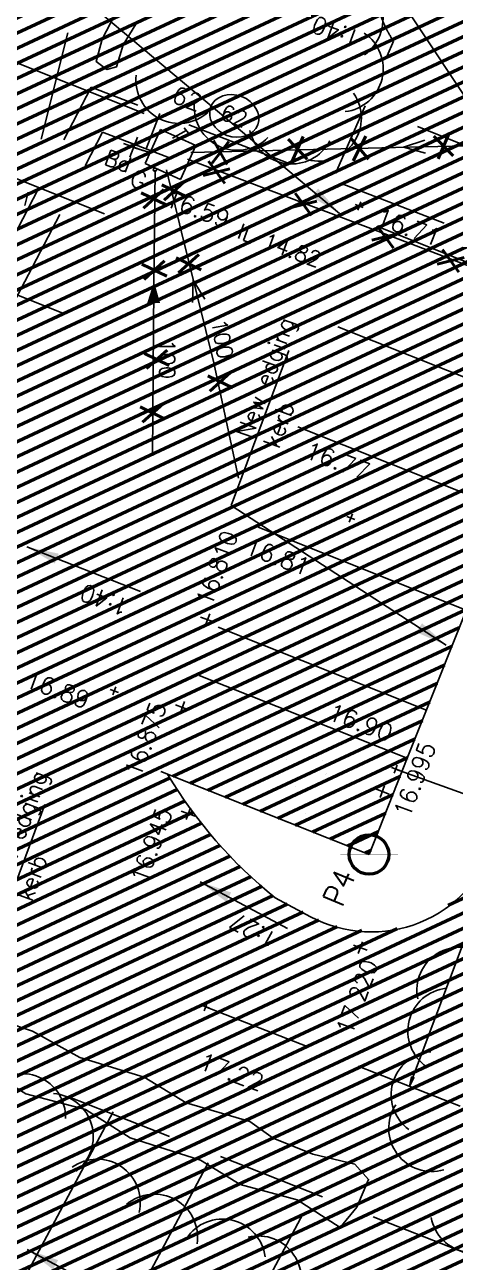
# Model space of a CAD drawing. Header units: millimetres. Extents: x 521005098 to 521837086, y 174609906 to 175681253.
# Drawn here: x 521442396 to 521452388, y 174637008 to 174665702 of the extents above; entities that cross this region are included whole.
import ezdxf
from ezdxf.enums import TextEntityAlignment as Align

# ---------------------------------------------------------------- set-up
doc = ezdxf.new("R2010")
doc.units = ezdxf.units.MM
doc.header["$LTSCALE"] = 200
doc.linetypes.add('layout$0$HIDDEN', pattern=[9.524999999999999, 6.35, -3.175])
doc.linetypes.add('layout$0$survey$0$DASHED', pattern=[19.049999999999997, 12.7, -6.35])
doc.layers.add('GT_newcarpark', color=4, linetype='Continuous', lineweight=50)
doc.layers.add('SETTING-OUT', color=3, linetype='Continuous', lineweight=50)
for name, color, linetype in [('layout$0$12', 1, 'Continuous'), ('layout$0$ED-CHAMBER', 7, 'layout$0$HIDDEN'), ('layout$0$ED-FOUL', 3, 'Continuous'), ('layout$0$ED-STORM', 3, 'Continuous'), ('layout$0$GT Drain text', 3, 'Continuous'), ('layout$0$GT0-35TXT', 3, 'Continuous'), ('layout$0$GTFWD', 30, 'Continuous'), ('layout$0$survey$0$DETAIL', 8, 'Continuous'), ('layout$0$survey$0$LEVEL', 8, 'Continuous'), ('layout$0$survey$0$MH_NUMBER', 8, 'Continuous'), ('layout$0$survey$0$SERVICE', 8, 'Continuous'), ('layout$0$survey$0$TEXT_SERVICE', 8, 'Continuous'), ('layout$0$survey$0$VEGETATION', 8, 'Continuous')]:
    doc.layers.add(name, color=color, linetype=linetype)
doc.styles.add('GT1TO1', font='romans.shx', dxfattribs={"width": 0.95, "height": 2})
doc.styles.add('layout$0$GT1TO200', font='romans.shx', dxfattribs={"width": 0.95, "height": 400})
doc.styles.add('layout$0$GTANYHEIGHT', font='romans.shx', dxfattribs={"width": 0.95})
doc.styles.add('layout$0$ROMANS', font='Romans.shx')
doc.styles.add('layout$0$survey$0$ROMANS', font='Romans.shx')
doc.dimstyles.new('layout$0$NOTEARROW', dxfattribs={"dimscale": 250, "dimtxt": 2, "dimasz": 3, "dimexe": 1, "dimexo": 1, "dimgap": 1, "dimtad": 2, "dimtih": 1, "dimtoh": 1, "dimdec": 4, "dimzin": 0, "dimdsep": 46, "dimtxsty": 'layout$0$GTANYHEIGHT', "dimcen": 3.5, "dimclrd": 7, "dimclre": 7, "dimclrt": 3, "dimadec": 0, "dimazin": 0, "dimtfac": 1, "dimtdec": 4, "dimtofl": 0, "dimtmove": 0, "dimatfit": 3, "dimfxl": 1, "dimtolj": 1, "dimtzin": 0, "dimarcsym": 0})

# ---------------------------------------------------------------- blocks, each defined once
blk = doc.blocks.new('layout$0$F')
at = {"layer": 'layout$0$ED-FOUL'}
blk.add_lwpolyline([(0, 0, 0, 0.3, 0), (-0.5000000000001137, -1.13686837721616e-13, 0.3, 0.3, 0)], format="xyseb", dxfattribs=at)
blk = doc.blocks.new('layout$0$S')
at = {"layer": 'layout$0$ED-STORM'}
blk.add_lwpolyline([(-0.4995716184869252, 0.1497601539370805), (0.001240824864112255, -0.000371970936271282), (-0.4995716184869252, -0.1505040958096231)], dxfattribs=at)
blk = doc.blocks.new('layout$0$A$C154A66E2')
at = {"layer": 'layout$0$12', "linetype": 'Continuous', "const_width": 0.05}
blk.add_lwpolyline([(161.5092023472498, 985.815339806928, 1), (395.0421655599421, 791.0657680025433, 1), (395.0421655599421, 791.0657680025433, 1)], format="xyb", close=True, dxfattribs=at)
for points in [[(334.4408403268772, 734.4563960424894), (364.1434809263355, 491.5996980878899), (290.9666071370884, 6.007044578353089), (167.1156744789369, -98.67986854685205), (-462.195158542535, -125.8616978073605), (-771.3404250842132, -586.6016085757483), (-943.3822094166826, -538.8347493143729), (-815.1848655134136, -486.535652609402)], [(223.0750354075353, 740.0483987867792), (187.7463299497613, 591.7748628112422), (128.7112559902544, 248.9729512899557), (-352.1645318538494, 260.0259538355349), (-306.3691983717572, 199.0233683881852), (62.17494483200244, 174.0422032793231), (6.921945291445809, 46.32941401464814), (-538.8693305977922, 14.96734834298695), (-815.1848655134136, -486.535652609402)]]:
    blk.add_lwpolyline(points, dxfattribs=at)
for points in [[(-365.4148333636249, -143.7573643836549, 1.847326739385311), (364.6942544523754, 224.121947966054)], [(-301.2783860085719, -150.9542529438386, 1.847326739385311), (332.3143388784156, 168.2934592556667)]]:
    blk.add_lwpolyline(points, format="xyb", dxfattribs=at)
blk = doc.blocks.new('A$C721B0600')
at = {"layer": 'SETTING-OUT', "color": 7, "const_width": 4.5}
for points in [[(5.960464477539062e-08, -1.788139343261719e-07), (-228.9803043007851, 629.1182156205177)], [(5.960464477539062e-08, -1.788139343261719e-07), (-629.1182155609131, -228.980304479599)], [(5.960464477539062e-08, -1.788139343261719e-07), (629.1182156801224, 228.9803041815758)], [(5.960464477539062e-08, -1.788139343261719e-07), (228.9803043603897, -629.118215739727)]]:
    blk.add_lwpolyline(points, dxfattribs=at)
at = {"layer": 'SETTING-OUT', "color": 7}
blk.add_circle((5.960464477539062e-08, -1.788139343261719e-07), 458.7409511085057, dxfattribs=at)
blk = doc.blocks.new('layout')
at = {"layer": 'layout$0$12', "color": 6}
for p, q in [((521467478.3492916, 174689385.0630989), (521451273.7441895, 174648692.9233828)), ((521451273.7441895, 174648692.9233828), (521450386.1951388, 174646463.0676291)), ((521445707.7319425, 174648325.2354228), (521450386.1951388, 174646463.0676291)), ((521449025.9085952, 174645020.7949091), (521448210.5253636, 174645457.1830444))]:
    blk.add_line(p, q, dxfattribs=at)
at = {"layer": 'layout$0$12', "color": 7}
for p, q in [((521445168.6949, 174663640.4022905), (521440337.3407671, 174665563.4252338)), ((521444244.1646392, 174661317.6358801), (521439412.8105063, 174663240.6588235)), ((521451508.8158891, 174663344.7062544), (521456340.170022, 174661421.683311)), ((521443319.6343784, 174658994.8694698), (521438488.2802455, 174660917.8924132)), ((521450584.2856271, 174661021.9398423), (521455415.63976, 174659098.9168989)), ((521449659.7553681, 174658699.1734332), (521454491.109501, 174656776.1504899)), ((521448735.2251061, 174656376.4070242), (521453566.579239, 174654453.3840808)), ((521447810.6948441, 174654053.6406121), (521452642.048977, 174652130.6176687)), ((521446886.164582, 174651730.8742031), (521451717.518715, 174649807.8512597)), ((521446442.3900566, 174650615.9463262), (521451273.7441896, 174648692.9233828)), ((521445554.8410058, 174648386.0905725), (521450386.1951388, 174646463.0676291)), ((521441996.4685625, 174635909.6239092), (521444450.1659362, 174640494.3124716)), ((521444200.6457562, 174634729.9617102), (521446654.3431301, 174639314.6502725)), ((521446404.8229501, 174633550.2995111), (521448858.5203209, 174638134.9880735))]:
    blk.add_line(p, q, dxfattribs=at)
at = {"layer": 'layout$0$12', "color": 6}
for centre, radius, start, end in [((521455049.5242944, 174653951.2577659), 10905.10026321451, 211.0581287437313, 231.1607422961355), ((521450441.5032328, 174647665.8075408), 3000, 241.8445818762034, 342.3032218778562)]:
    blk.add_arc(centre, radius, start, end, dxfattribs=at)
at = {"layer": 'layout$0$ED-CHAMBER'}
blk.add_lwpolyline([(521446369.8598992, 174662901.1075151), (521445550.209607, 174663273.0000512), (521445193.8043266, 174662487.4915941), (521446013.4546189, 174662115.599058), (521446369.8598992, 174662901.1075151)], dxfattribs=at)
at = {"layer": 'layout$0$ED-FOUL'}
for points in [[(521445360.0087808, 174655709.0114808), (521445393.7819639, 174659613.4526255), (521445420.0942583, 174662330.3503624)], [(521445360.008781, 174655709.0114806), (521445393.781964, 174659613.4526253), (521445420.0942584, 174662330.3503623)], [(521446173.2387908, 174662584.8380893), (521450592.2985815, 174660912.9183258), (521455765.9267056, 174658937.6231672), (521460262.5707414, 174657226.4639475), (521461244.7889079, 174656850.7002006)]]:
    blk.add_lwpolyline(points, dxfattribs=at)
at = {"layer": 'layout$0$ED-FOUL', "linetype": 'Continuous'}
for centre in [(521445416.8772584, 174662339.2882374), (521445416.8772584, 174662339.2882372)]:
    blk.add_circle(centre, 40, dxfattribs=at)
at = {"layer": 'layout$0$ED-FOUL'}
for centre, major_axis in [((521447257.1832852, 174663587.6098323), (546.5535515314963, -203.511614964199)), ((521447257.1832853, 174663587.6098322), (546.5535515320739, -203.5116149626474))]:
    blk.add_ellipse(centre, major_axis=major_axis, ratio=0.8266744522902008, dxfattribs=at)
at = {"layer": 'layout$0$ED-STORM', "linetype": 'Continuous'}
blk.add_line((521444915.8968492, 174662853.2447036), (521445305.5348733, 174662737.6369326), dxfattribs=at)
at = {"layer": 'layout$0$ED-STORM'}
for points in [[(521446139.4697689, 174663246.4067879), (521445822.7541812, 174663075.5868929)], [(521446097.9240755, 174663310.2149799), (521446228.2262736, 174663148.9066194)], [(521446251.623989, 174662740.0414742), (521451001.0357445, 174662856.8842157), (521455927.0167183, 174662968.4837523), (521457614.1413326, 174663010.8250517), (521458065.9009248, 174662959.1349091)], [(521447355.4724792, 174655189.5438985), (521446780.9868665, 174657861.355331), (521446030.6372759, 174660895.0837585), (521445686.9486527, 174662335.4525413)]]:
    blk.add_lwpolyline(points, dxfattribs=at)
at = {"layer": 'layout$0$survey$0$DETAIL', "linetype": 'layout$0$survey$0$DASHED'}
for p, q in [((521445212.6460705, 174662821.0514363), (521445528.6806259, 174663642.3449107)), ((521451003.5757903, 174648441.8560904), (521456575.9953318, 174646420.6810229)), ((521436303.4611404, 174643642.2556084), (521455189.3900661, 174636212.4841347)), ((521456054.2600982, 174639247.2502184), (521446593.3551245, 174642932.6369444))]:
    blk.add_line(p, q, dxfattribs=at)
at = {"layer": 'layout$0$survey$0$DETAIL', "linetype": 'layout$0$survey$0$DASHED', "flags": 128}
for points in [[(521474824.1614691, 174747188.6180734), (521463778.9680527, 174722594.1470702), (521453413.4474211, 174696780.7658834), (521445105.6399505, 174672362.2409928), (521442396.0849814, 174661510.0463614)], [(521455686.7682409, 174659733.5025733), (521443936.1462375, 174664255.153746), (521439262.176156, 174655254.827706)], [(521445754.9876459, 174662612.3578523), (521444204.2144504, 174663209.0969386), (521439893.1964189, 174654936.4864906)]]:
    blk.add_lwpolyline(points, dxfattribs=at)
blk.add_lwpolyline([(521457426.5244672, 174664178.4571859), (521456022.167289, 174667903.5749831, 1.11734772358988), (521450955.6845933, 174665318.2031446), (521449604.8920842, 174662254.6463984)], format="xyb", dxfattribs=at)
at = {"layer": 'layout$0$survey$0$DETAIL', "flags": 128}
for points in [[(521453721.8778685, 174647455.8993896), (521451323.8076113, 174641089.9435814)], [(521451339.5637506, 174641119.0048369), (521451329.3859904, 174641114.3968876)], [(521451347.3862171, 174641133.5296956), (521451332.183993, 174641126.6469359)], [(521451355.2730998, 174641148.0837185), (521451334.9819955, 174641138.8969841)], [(521451363.1599823, 174641162.6377414), (521451337.7799979, 174641151.1470324)], [(521451371.0292389, 174641177.144974), (521451340.5780005, 174641163.3970806)], [(521451378.8693314, 174641191.7166229), (521451343.358377, 174641175.6003386)], [(521451386.7385881, 174641206.2238556), (521451346.1563796, 174641187.8503868)], [(521451394.6254708, 174641220.7778785), (521451348.9543822, 174641200.100435)], [(521451402.5123534, 174641235.3319013), (521451351.7523845, 174641212.3504833)], [(521451410.3348198, 174641249.85676), (521451354.5503871, 174641224.6005316)], [(521451418.2217025, 174641264.4107829), (521451357.3307637, 174641236.8037896)], [(521451426.0909591, 174641278.9180155), (521451360.1287662, 174641249.0538378)], [(521451421.9964278, 174641288.0474905), (521451362.9267688, 174641261.3038861)], [(521451408.7547956, 174641293.035644), (521451365.7247713, 174641273.5539343)], [(521451395.5131632, 174641298.0237975), (521451368.5227737, 174641285.8039826)], [(521451382.271531, 174641303.0119509), (521451371.3207763, 174641298.0540308)]]:
    blk.add_lwpolyline(points, dxfattribs=at)
blk.add_lwpolyline([(521451323.8076113, 174641089.9435814), (521451429.4828629, 174641285.2273331), (521451373.1942283, 174641306.4313918)], close=True, dxfattribs=at)
at = {"layer": 'layout$0$survey$0$LEVEL', "flags": 128}
for points in [[(521450065.2896624, 174661534.4328657), (521450252.7180164, 174661464.643095)], [(521450124.108954, 174661405.8238033), (521450193.8987247, 174661593.2521574)], [(521449870.1797318, 174654300.0768498), (521450057.6080859, 174654230.2870792)], [(521449928.9990234, 174654171.4677874), (521449998.7887942, 174654358.8961415)], [(521444381.6703542, 174650290.2252151), (521444569.0987084, 174650220.4354444)], [(521444440.489646, 174650161.6161527), (521444510.2794167, 174650349.0445068)], [(521450909.8616133, 174648476.7509757), (521451097.2899673, 174648406.9612051)], [(521450968.6809049, 174648348.1419134), (521451038.4706756, 174648535.5702674)], [(521446499.6409475, 174642967.5318297), (521446687.0693015, 174642897.742059)], [(521446558.4602392, 174642838.9227673), (521446628.2500099, 174643026.3511214)]]:
    blk.add_lwpolyline(points, dxfattribs=at)
at = {"layer": 'layout$0$survey$0$SERVICE'}
for p, q in [((521444687.4914355, 174662951.0100402), (521445156.0623207, 174662776.5356135)), ((521444834.5396647, 174662629.4873843), (521445009.0140915, 174663098.0582694))]:
    blk.add_line(p, q, dxfattribs=at)
at = {"layer": 'layout$0$survey$0$VEGETATION', "linetype": 'Continuous', "flags": 128}
for points in [[(521444975.1499324, 174665714.1570528), (521444679.5749698, 174665235.0389873), (521444527.4971012, 174664728.3211612), (521444299.6384456, 174664666.8417567), (521444051.9044999, 174664846.8804978), (521444193.516591, 174665364.812218), (521444586.6189311, 174666125.6422819)], [(521449083.4715141, 174639511.6939792), (521450059.9659567, 174639280.8248973), (521450377.6524621, 174638930.2511868), (521450104.3372133, 174638285.3976989), (521449714.052626, 174637816.8323035), (521448721.9811416, 174638451.7003008), (521447395.5791303, 174638812.8590025), (521446474.7073944, 174639371.440477), (521444843.8349215, 174639895.7450757), (521443808.024991, 174640546.8992754), (521442417.8787135, 174640915.2013954), (521441405.8032793, 174641540.9270458)], [(521441262.4381186, 174642805.4979382), (521442576.290163, 174642366.0543436), (521443677.5411508, 174641756.8987679), (521445168.0456411, 174641301.4528431), (521446141.8084674, 174640706.5850996), (521447623.1584431, 174640271.1388038), (521448161.2358404, 174639888.2765605), (521449083.4715141, 174639511.6939792)]]:
    blk.add_lwpolyline(points, dxfattribs=at)
at = {"layer": 'layout$0$survey$0$VEGETATION', "linetype": 'Continuous'}
for centre, start, end in [((521449710.7822325, 174665826.7819349), 304.832720597181, 84.10445098454534), ((521449715.1062859, 174664679.4112795), 276.8564705269421, 56.12820091430661), ((521445977.2870365, 174664413.803266), 173.363083572968, 312.6348139603325), ((521449209.1635753, 174663538.8807128), 255.8966459993693, 35.16837638673378), ((521447328.7450169, 174663789.4111349), 175.8579706350041, 315.1297010223685), ((521448591.7536841, 174663472.8890144), 192.9281277750853, 332.1998581624496), ((521452496.7701196, 174643314.9089345), 52.23010004274114, 191.5018304301056), ((521452288.010516, 174642366.4656543), 96.28510490968424, 235.5568352970486), ((521451898.8581657, 174640893.9154464), 94.70761789776216, 233.9793482851266), ((521442341.2398366, 174640378.3014841), 357.8211908328204, 137.0929212201848), ((521442987.6318136, 174639922.430948), 306.4256432700204, 85.69737365738472), ((521451843.3328559, 174640113.8772649), 146.9875356099254, 286.2592659972898), ((521444076.8108828, 174638397.5542585), 346.3779873790799, 125.6497177664443), ((521445407.2355951, 174637587.3741949), 351.0653395365215, 130.3370699238859), ((521446982.941111, 174637008.1632611), 7.242802577058226, 146.5145329644226), ((521452811.7253348, 174638225.1237809), 190.2398467038868, 329.5115770912512), ((521447813.4790533, 174636619.0409392), 324.2024249488344, 103.4741553361988)]:
    blk.add_arc(centre, 1000, start, end, dxfattribs=at)
at = {"layer": 'layout$0$ED-FOUL', "linetype": 'Continuous'}
for p, xscale, yscale, zscale, rotation in [((521445395.0978707, 174659749.3276694), 1000, 1000, 1000, 89.2390922673653), ((521445395.0978708, 174659749.3276693), 1000.00000000935, 1000.00000000935, 1000.00000000935, 89.23909226856198)]:
    blk.add_blockref('layout$0$F', p, dxfattribs=dict(at, xscale=xscale, yscale=yscale, zscale=zscale, rotation=rotation))
at = {"layer": 'layout$0$ED-STORM', "linetype": 'Continuous', "yscale": 1000, "zscale": 1000}
for p, xscale, rotation in [((521451189.7836761, 174662861.1603552), 1000.000000011117, 181.6290441258834), ((521446306.3730006, 174659780.2603254), 999.9999999833689, 104.7531710367845)]:
    blk.add_blockref('layout$0$S', p, dxfattribs=dict(at, xscale=xscale, rotation=rotation))
at = {"layer": 'layout$0$GT0-35TXT', "linetype": 'Continuous', "lineweight": 0, "rotation": 69.99999934060689}
blk.add_blockref('layout$0$A$C154A66E2', (521448697.6503086, 174648430.2502485), dxfattribs=at)
at = {"layer": 'layout$0$ED-FOUL', "style": 'layout$0$ROMANS'}
for rotation, p in [(339.5769642292904, (521447257.1832852, 174663587.6098323)), (339.5769636610422, (521447257.1832853, 174663587.6098322))]:
    blk.add_text('62', height=360, rotation=rotation, dxfattribs=at).set_placement(p, align=Align.MIDDLE_CENTER)
at = {"layer": 'layout$0$ED-FOUL', "linetype": 'Continuous', "style": 'layout$0$ROMANS'}
for s, rotation, p in [('Bd', 339.5769642292904, (521444171.8357511, 174662375.6455444)), ('Bd', 339.5769636610422, (521444171.8357512, 174662375.6455442)), ('IL 14.82', 339.5769642292904, (521447262.5593159, 174660666.1638144)), ('IL 14.82', 339.5769636610422, (521447262.559316, 174660666.1638142)), ('100', 269.658811358443, (521445416.6105135, 174658411.356567)), ('100', 269.6588129582524, (521445416.6105136, 174658411.3565667))]:
    blk.add_text(s, height=360, rotation=rotation, dxfattribs=at).set_placement(p, align=Align.BOTTOM_LEFT)
at = {"layer": 'layout$0$ED-STORM', "linetype": 'Continuous', "style": 'layout$0$ROMANS'}
blk.add_text('100', height=360, rotation=280.3474025109849, dxfattribs=at).set_placement((521446613.2800781, 174658822.347396), align=Align.BOTTOM_LEFT)
at = {"layer": 'layout$0$GT Drain text', "char_height": 400, "width": 3817.135378511564, "attachment_point": 1, "rotation": 70, "style": 'layout$0$GT1TO200'}
for insert in [(521447292.0040163, 174656212.7242618), (521441556.7483758, 174645705.6977614)]:
    blk.add_mtext('New edging kerb', dxfattribs=dict(at, insert=insert))
at = {"layer": 'layout$0$GT0-35TXT', "color": 3, "style": 'layout$0$GT1TO200', "width": 0.95}
for s, rotation, p in [('1:40', 159.9322778689825, (521450224.6216325, 174665527.7971466)), ('1:40', 159.9322778689825, (521444848.3426674, 174652355.5671223)), ('1:27', 151.0032910743907, (521448296.6161356, 174644593.4895812))]:
    blk.add_text(s, height=400, rotation=rotation, dxfattribs=at).set_placement(p)
at = {"layer": 'layout$0$GT0-35TXT', "color": 3, "width": 20360.1697, "attachment_point": 1, "rotation": 69.57696422929038, "style": 'layout$0$GT1TO200'}
for s, insert, char_height in [('16.810', (521446356.5383629, 174652334.6398147), 399.9999999999999), ('+', (521446349.0478501, 174651786.9783784), 400), ('+', (521445768.1378078, 174649750.8650405), 400), ('16.875', (521444700.5116419, 174648367.3837967), 399.9999999999999), ('16.995', (521450947.8212997, 174647432.3479453), 399.9999999999999), ('+', (521450407.3128551, 174647804.8323204), 400), ('16.945', (521444834.7289983, 174645905.5585799), 399.9999999999999), ('+', (521445902.3551644, 174647289.0398237), 400), ('+', (521449894.8777865, 174644182.87704), 400), ('17.220', (521449611.1790106, 174642393.4149959), 399.9999999999999)]:
    blk.add_mtext(s, dxfattribs=dict(at, insert=insert, char_height=char_height))
at = {"layer": 'layout$0$GTFWD', "color": 3, "style": 'layout$0$GT1TO200', "width": 0.95}
for rotation, p in [(356.1498474465548, (521446642.5302668, 174662492.3623323)), (9.755090986718317, (521448500.5975899, 174662508.637817)), (6.574465768619073, (521449919.6103, 174662536.1134287)), (10.74514819353201, (521451894.2464632, 174662577.3921884)), (69.99999999625355, (521447003.2320687, 174661930.7845751)), (278.0697504043055, (521445564.2349947, 174662086.0077405)), (278.0697504043055, (521445085.4166005, 174661902.9108474)), (69.99999999625355, (521449016.6698222, 174661186.0508914)), (69.99999999625355, (521450922.2017763, 174660430.2597667)), (278.0697504043055, (521445897.7525055, 174660397.6966586)), (69.99999999625355, (521452434.6764057, 174659876.3618194)), (278.0697504043055, (521445101.2563788, 174660247.7569272)), (278.0697504043055, (521445158.8388922, 174658178.8087541)), (278.0697504043055, (521446631.2438305, 174657656.6418633)), (278.0697504043055, (521445063.4442995, 174656935.252615))]:
    blk.add_text('x', height=800, rotation=rotation, dxfattribs=at).set_placement(p)
at = {"layer": 'layout$0$survey$0$LEVEL', "style": 'layout$0$survey$0$ROMANS'}
for s, p in [('16.59', (521445618.5624107, 174661513.5554321)), ('16.71', (521450515.390046, 174661087.2087902)), ('16.77', (521448866.4224648, 174655669.3102536)), ('16.81', (521447476.7354007, 174653452.0764339)), ('16.89', (521442366.1540714, 174650365.5016842)), ('16.90', (521449398.5388788, 174649602.3248735)), ('17.22', (521446406.3788077, 174641501.6198416))]:
    blk.add_text(s, height=400, rotation=339.5769642292904, dxfattribs=at).set_placement(p)
at = {"layer": 'layout$0$survey$0$MH_NUMBER', "linetype": 'Continuous', "style": 'layout$0$survey$0$ROMANS'}
blk.add_text('62', height=400, rotation=339.5769642292904, dxfattribs=at).set_placement((521445776.5867286, 174663917.5148038))
at = {"layer": 'layout$0$survey$0$TEXT_SERVICE', "linetype": 'Continuous', "style": 'layout$0$survey$0$ROMANS'}
blk.add_text('G', height=400, rotation=339.5769642292904, dxfattribs=at).set_placement((521444797.2133949, 174661989.4936522))
at = {"layer": 'layout$0$GT Drain text'}
for points in [[(521455931.5244681, 174659039.2961809), (521449990.2877694, 174667978.9320199), (521451329.3204264, 174671575.0562728)], [(521449701.6497444, 174661326.1929136), (521442929.1215189, 174667005.6797228), (521444268.1541759, 174670601.8039757)], [(521452178.3167775, 174651312.3974625), (521447186.7709854, 174654555.5892286), (521448525.8036424, 174658151.7134815)], [(521439134.6092641, 174637639.2412737), (521441524.428581, 174644022.0244807), (521442863.461238, 174647618.1487336)]]:
    blk.add_leader(points, dimstyle='layout$0$NOTEARROW', dxfattribs=at)
at = {"layer": 'layout$0$GT0-35TXT', "color": 3}
for points in [[(521442440.9377564, 174653596.3091892), (521445084.0440871, 174652563.5386575)], [(521446467.395573, 174645826.7063188), (521448495.1079206, 174644746.6513042)], [(521442449.4147267, 174637301.4422652), (521444477.1270744, 174636221.3872505)]]:
    blk.add_leader(points, dimstyle='layout$0$NOTEARROW', dxfattribs=at)

msp = doc.modelspace()

# ---------------------------------------------------------------- hatches: boundary and pattern name
at = {"layer": 'GT_newcarpark'}
h = msp.add_hatch(dxfattribs=at)
h.set_pattern_fill('ANSI31', color=256, scale=100, angle=90, style=0)
h.set_pattern_definition([(205, (0, 0), (134.181298102672, -287.7527223841363), [])])
h.paths.add_polyline_path([(521435500.5826442, 174645121.5191044), (521437770.0063487, 174643906.9373704), (521435383.9369839, 174639448.6105033), (521450945.4279665, 174631120.1953819), (521453469.9050714, 174635837.1345761), (521454764.0318438, 174635144.5261562), (521456606.0945436, 174640334.785074), (521455382.1194021, 174640779.2432851), (521455089.8619884, 174640901.9445783), (521454931.6414776, 174641077.4599294), (521454874.3368818, 174641262.8640983), (521454901.4475567, 174641485.1396754), (521455095.3054823, 174642023.3941799), (521458180.7295696, 174650617.1704852), (521455095.9834867, 174651780.7525046), (521453446.8658902, 174647215.5949876), (521453299.5389615, 174646753.8690707), (521452902.1538997, 174645949.6495366), (521452100.2517913, 174645166.0969136), (521451145.9214364, 174644749.6808298), (521450025.2332576, 174644694.8280208), (521449401.6181723, 174644851.7998896), (521448210.5253635, 174645457.1830444), (521447668.1903806, 174645923.9841687), (521447074.4911865, 174646513.5122285), (521446604.351182, 174647035.9128624), (521446223.2326704, 174647546.7446761), (521445707.7319427, 174648325.2354226), (521450386.1951388, 174646463.0676291), (521465990.7482413, 174685667.551579), (521459833.4779511, 174688123.9598285), (521459380.6167809, 174688336.8299567), (521458743.1016591, 174688428.196102), (521457757.2980633, 174688317.4889646), (521455625.1511309, 174687863.2781713), (521454420.510649, 174686865.4739693), (521449582.6433827, 174688791.0893339), (521436639.2197247, 174656272.3595922), (521441470.5738567, 174654349.3366492), (521441144.5850649, 174653635.9178389), (521440398.1674202, 174652649.6148048), (521439495.8522063, 174651914.3824973), (521438602.8203115, 174651462.8864664), (521438290.6377677, 174651354.0070684)])

# ---------------------------------------------------------------- linework, layer by layer
at = {"layer": 'SETTING-OUT', "const_width": 1.5}
for points in [[(521450792.988456, 174647485.0848506), (521450792.988456, 174647708.2493911)], [(521450792.988456, 174647485.0848506), (521450569.8239155, 174647485.0848506)], [(521450792.988456, 174647485.0848506), (521450792.988456, 174647261.9203102)], [(521450792.988456, 174647485.0848506), (521451016.1529965, 174647485.0848506)]]:
    msp.add_lwpolyline(points, dxfattribs=at)

# ---------------------------------------------------------------- block references
msp.add_blockref('layout', (0, 0))
at = {"layer": 'SETTING-OUT', "color": 7, "rotation": 70}
msp.add_blockref('A$C721B0600', (521450386.1951403, 174646463.0676336), dxfattribs=at)

# ---------------------------------------------------------------- texts
at = {"layer": 'SETTING-OUT', "insert": (521449300.3679138, 174645412.3329374), "char_height": 499.9999999999999, "width": 1575.136552496628, "attachment_point": 1, "rotation": 67.14402029108999, "style": 'GT1TO1'}
msp.add_mtext('P4', dxfattribs=at)

doc.saveas('drawing.dxf')
